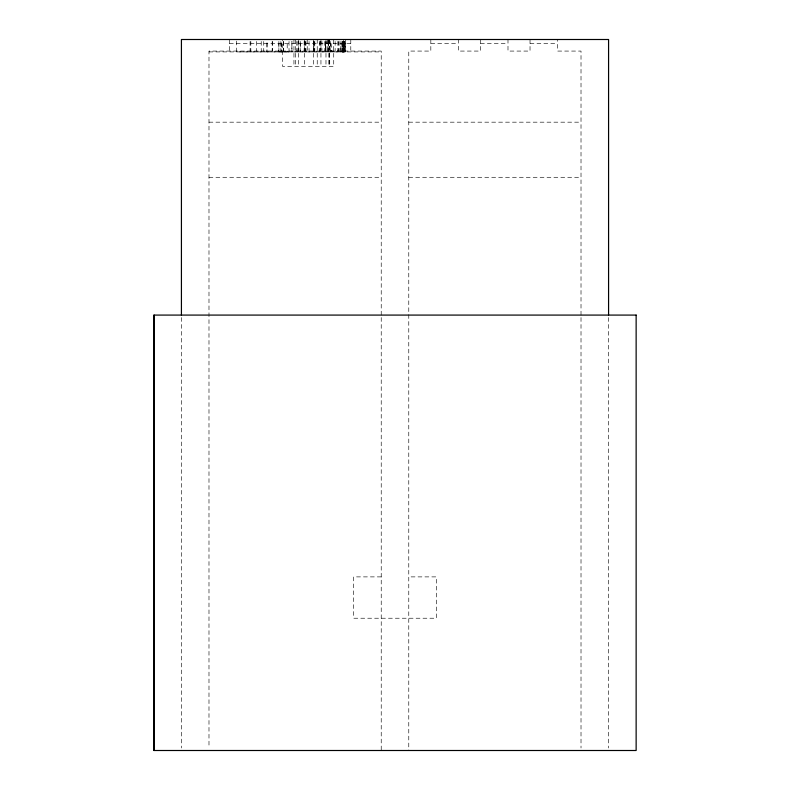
<?xml version="1.0" encoding="UTF-8"?>
<svg xmlns="http://www.w3.org/2000/svg" width="790" height="790" viewBox="0 0 790 790"><rect width="100%" height="100%" fill="white"/><g stroke="black" fill="none" stroke-linecap="round" stroke-linejoin="round"><path stroke-width="0.59" stroke-dasharray="3.95 2.96" d="M344.43 43.361L344.43 51.903L340.865 51.903L340.865 41.426M278.88 43.361L278.85 51.903L287.204 51.903L287.204 41.426M281.171 43.361L281.171 51.903L281.171 41.426M342.08 43.361L342.04 51.903L343.038 51.903L343.077 41.426M267.03 43.361L266.961 51.903L267.03 39.5M325.302 43.361L325.302 51.903L325.263 41.426M340.865 51.903L340.865 43.361M283.442 51.933L283.64 43.361M343.038 51.074L344.252 51.074M338.397 41.426L338.397 51.074L330.901 51.074L330.901 41.426M328.383 41.426L328.383 51.074L325.441 51.074L325.441 41.426M229.396 43.361L350.79 43.361M430.827 43.361L458.388 43.361M480.429 43.361L507.99 43.361M530.031 43.361L557.592 43.361M208.985 51.903L381.224 51.903M208.985 122.174L381.224 122.174M408.776 122.174L581.015 122.174M208.985 177.286L381.224 177.286M408.776 177.286L581.015 177.286M381.224 576.888L353.663 576.888L353.663 618.224L436.337 618.224L436.337 576.888L408.776 576.888M330.901 43.361L331.484 51.014M325.441 43.361L325.835 51.034M313.877 43.361L314.015 51.903M300.664 43.361L300.802 51.903M345.437 43.361L345.467 51.903L236.536 51.903L236.536 39.5M343.077 43.361L343.117 51.903M342.9 43.361L342.939 51.913M343.225 43.361L343.245 51.903L343.225 39.5M608.577 317.55L608.577 748.031M581.015 315.082L581.015 51.074L557.592 51.074L557.592 39.5M581.015 317.55L581.015 748.031M530.031 39.5L530.031 51.074L507.99 51.074L507.99 39.5M480.429 39.5L480.429 51.074L458.388 51.074L458.388 39.5M430.827 39.5L430.827 51.074L408.776 51.074L408.776 750.5M381.224 315.082L381.224 51.074L208.985 51.074L208.985 748.031M381.224 317.55L381.224 750.5M350.79 39.5L350.79 51.074M345.437 39.5L345.437 51.903M344.865 41.426L344.865 51.074M344.43 41.426L344.43 51.903L344.252 41.426M344.193 41.426L344.193 51.074M343.788 41.426L343.788 51.903M343.65 39.5L343.65 51.074M342.9 41.426L342.9 51.903M342.188 41.426L342.188 51.074M342.08 41.426L342.08 51.903M339.088 41.426L339.088 51.074M337.834 41.426L337.834 51.903M335.148 41.426L335.148 51.074M333.726 39.5L333.726 66.508L282.672 66.508L282.672 39.5M330.506 41.426L330.506 51.074M329.657 39.5L329.726 66.508M329.371 39.5L329.371 66.508M328.828 39.5L328.828 66.508M328.472 41.426L328.472 51.903M328.225 39.5L328.225 43.361M328.117 41.426L328.117 51.074M327.366 39.5L327.366 51.074M326.655 41.426L326.655 43.361M325.974 39.5L325.974 66.508M324.799 41.426L324.799 51.074M321.965 41.426L321.965 51.903M320.947 39.5L320.947 66.508M320.819 41.426L320.819 51.074M320.118 41.426L320.118 51.074M319.703 41.426L319.703 51.074M317.234 39.5L317.234 66.508M314.805 41.426L314.805 51.074M314.084 41.426L314.084 51.903M313.877 41.426L313.877 51.903M313.512 39.5L313.512 66.508M309.058 41.426L309.058 51.074M307.231 39.5L307.231 51.074M305.947 41.426L305.947 51.903M305.216 41.426L305.216 51.903M304.881 41.426L304.881 51.074M304.555 39.5L304.555 66.508M304.16 41.426L304.16 51.074M300.664 41.426L300.664 51.903M298.877 41.426L298.877 51.074M298.699 39.5L298.699 66.508M297.879 41.426L297.879 51.903M296.773 41.426L296.773 51.074M295.341 39.5L295.341 66.508M293.949 39.5L293.949 66.508M291.925 51.903L291.925 41.426L291.875 51.074M289.022 41.426L289.022 51.074M283.64 41.426L283.64 51.903M283.245 41.426L283.245 51.074M280.885 41.426L280.885 51.074M278.88 41.426L278.88 51.903M272.639 41.426L272.639 51.074M272.175 41.426L272.175 51.074M263.741 41.426L263.741 51.074M261.214 41.426L261.214 51.074M256.394 41.426L256.394 51.074M250.825 41.426L250.825 51.903M250.104 41.426L250.104 51.074M229.396 39.5L229.396 51.074M181.424 317.55L181.424 748.031"/><path stroke-width="1.19" d="M154.001 750.5L154.129 315.082M608.577 315.082L608.577 39.5L181.424 39.5L181.424 315.082M636.138 315.082L153.862 315.082L153.862 750.5L636.138 750.5L636.138 315.082"/></g></svg>
